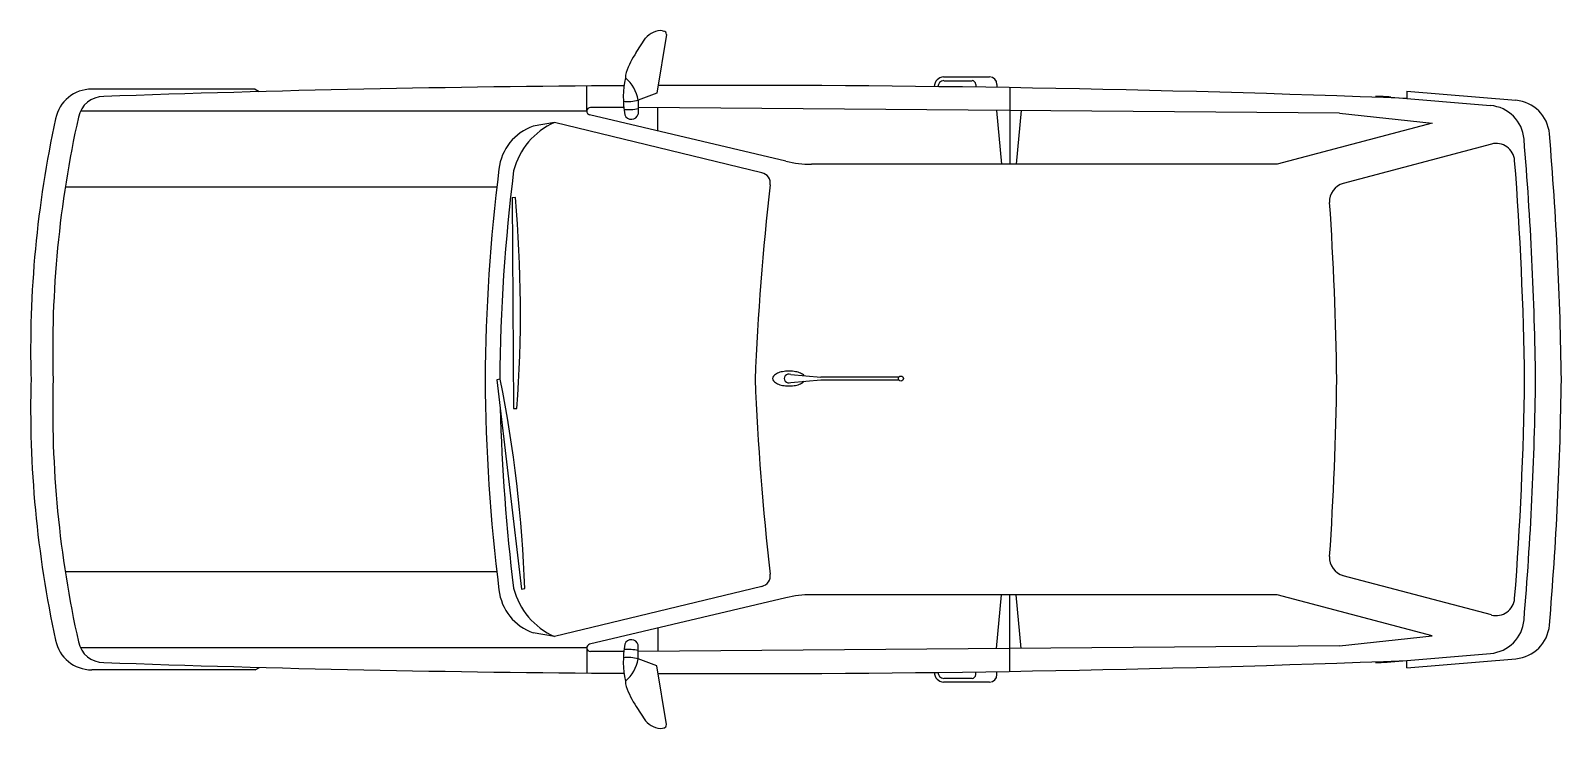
# Model space of a CAD drawing. Extents: x -1.92 to 2.13, y -0.92 to 0.92.
import ezdxf

# ---------------------------------------------------------------- set-up
doc = ezdxf.new("R2010")
doc.units = 0
doc.header["$MEASUREMENT"] = 0
doc.layers.get('0').update_dxf_attribs({"linetype": 'CONTINUOUS'})

msp = doc.modelspace()

# ---------------------------------------------------------------- linework, layer by layer
for p, q in [((-0.3148, 0.866), (-0.2898, 0.9037)), ((-0.235, 0.9136), (-0.26, 0.7588)), ((-0.2448, 0.9234), (-0.2417, 0.9229)), ((-0.4457, 0.7107), (-0.4457, 0.7775)), ((0.6744, 0.773), (0.6744, 0.5705)), ((-1.3233, 0.7691), (-1.7558, 0.7691)), ((-1.3233, 0.7691), (-1.3122, 0.7625)), ((-0.26, 0.7588), (-0.3093, 0.7399)), ((-0.3093, 0.7399), (-0.3093, 0.7028)), ((1.6825, 0.7479), (1.9459, 0.7257)), ((1.7248, 0.7639), (2.0131, 0.7396)), ((1.7248, 0.7639), (1.7248, 0.7443)), ((0.0816, 0.5784), (-0.4382, 0.7012)), ((-0.3477, 0.7204), (-0.4359, 0.7204)), ((1.5468, 0.7057), (-0.3093, 0.7204)), ((-0.2578, 0.6586), (-0.2578, 0.7204)), ((0.6386, 0.7129), (0.6517, 0.5705)), ((0.7041, 0.7125), (0.6911, 0.5705)), ((1.5468, 0.7057), (1.7917, 0.6792)), ((-0.5311, 0.6808), (-0.5872, 0.6711)), ((0.0178, 0.5481), (-0.5311, 0.6808)), ((1.7917, 0.6792), (1.3815, 0.5705)), ((1.9489, 0.6239), (1.5563, 0.5199)), ((1.3815, 0.5705), (0.1488, 0.5705)), ((1.9489, -0.6221), (1.5563, -0.5181)), ((0.0178, -0.5463), (-0.5311, -0.679)), ((0.0816, -0.5765), (-0.4382, -0.6994)), ((1.3815, -0.5687), (0.1488, -0.5687)), ((0.6386, -0.7111), (0.6517, -0.5687)), ((0.6744, -0.7712), (0.6744, -0.5687)), ((0.7041, -0.7106), (0.6911, -0.5687)), ((1.7917, -0.6774), (1.3815, -0.5687)), ((-0.5311, -0.679), (-0.5872, -0.6693)), ((-0.2578, -0.6567), (-0.2578, -0.7186)), ((1.5468, -0.7038), (1.7917, -0.6774)), ((-0.4457, -0.7089), (-0.4457, -0.7757)), ((-0.3477, -0.7186), (-0.4359, -0.7186)), ((-0.3093, -0.7381), (-0.3093, -0.701)), ((1.5468, -0.7038), (-0.3093, -0.7186)), ((1.6825, -0.7461), (1.9459, -0.7239)), ((-1.3233, -0.7673), (-1.7558, -0.7673)), ((-1.3233, -0.7673), (-1.3116, -0.7606)), ((-0.26, -0.757), (-0.3093, -0.7381)), ((-0.235, -0.9118), (-0.26, -0.757)), ((1.7248, -0.7621), (2.0131, -0.7377)), ((1.7248, -0.7621), (1.7248, -0.7425)), ((-0.3148, -0.8642), (-0.2898, -0.9019)), ((-0.2448, -0.9216), (-0.2417, -0.9211))]:
    msp.add_line(p, q)
at = {"color": 9}
for p, q in [((0.4988, 0.8013), (0.6203, 0.8013)), ((0.499, 0.7915), (0.5739, 0.7915)), ((0.5836, 0.7818), (0.5836, 0.7744)), ((0.6398, 0.7818), (0.6398, 0.7736)), ((-0.4457, 0.7107), (-1.7856, 0.7107)), ((-0.6832, 0.5095), (-1.8235, 0.5095)), ((-0.6434, 0.4818), (-0.6393, -0.0756)), ((-0.6746, 0.0014), (-0.6834, 0.0003)), ((-0.6834, 0.0003), (-0.6184, -0.5534)), ((0.094, 0.0138), (0.1737, 0.0073)), ((0.094, -0.0068), (0.1737, -0.0004)), ((-0.6393, -0.0756), (-0.6304, -0.0754)), ((-0.6832, -0.5077), (-1.8235, -0.5077)), ((-0.4457, -0.7089), (-1.7856, -0.7089)), ((0.4988, -0.7994), (0.6203, -0.7994)), ((0.499, -0.7897), (0.5739, -0.7897)), ((0.5836, -0.78), (0.5836, -0.7726)), ((0.6398, -0.78), (0.6398, -0.7717))]:
    msp.add_line(p, q, dxfattribs=at)
at = {"color": 7}
for p, q in [((-0.6345, 0.482), (-0.6434, 0.4818)), ((-0.6184, -0.5534), (-0.6096, -0.5522))]:
    msp.add_line(p, q, dxfattribs=at)
at = {"color": 9}
for points in [[(0.1297, 0.0109, 0.092227), (0.1203, 0.0175, 0.060233), (0.1072, 0.0216, 0.046585), (0.0896, 0.0233, 0.046585), (0.072, 0.0216, 0.060233), (0.0589, 0.0175, 0.101656), (0.0487, 0.0101, 0.186807), (0.0462, 0.0035, 0.186807), (0.0487, -0.003, 0.101656), (0.0589, -0.0104, 0.060233), (0.072, -0.0146, 0.046585), (0.0896, -0.0162, 0.046585)], [(0.0896, -0.0162, 0.046585), (0.1072, -0.0146, 0.060233), (0.1203, -0.0104, 0.091445), (0.1296, -0.0039, 0.186807)]]:
    msp.add_lwpolyline(points, format="xyb", dxfattribs=at)
for points in [[(0.3805, 0.0073), (0.1737, 0.0073)], [(0.1737, -0.0004), (0.3805, -0.0004)]]:
    msp.add_lwpolyline(points, dxfattribs=at)
msp.add_circle((0.3858, 0.0035), 0.00658, dxfattribs=at)
for centre, radius, start, end in [((-0.2387, 0.8592), 0.0678, 117.5198, 138.9652), ((-0.2513, 0.8834), 0.0405, 80.8067, 117.5198), ((-0.243, 0.9149), 0.00811, 350.8067, 80.8067), ((-0.1118, 0.7319), 0.2433, 146.5293, 160.4209), ((-0.3012, 0.7992), 0.0423, 160.4209, 180), ((-0.071, -45.76), 46.539, 90.33974, 92.03547), ((-0.0894, 0.7462), 0.2595, 168.223, 189.9837), ((-0.071, -45.76), 46.539, 87.78858, 90.22873), ((-1.7558, 0.6718), 0.0974, 90, 168.6397), ((-1.724, 0.6815), 0.0681, 90, 168.3611), ((1.6415, 0.2629), 0.4868, 85.1762, 90), ((2.0049, 0.6425), 0.0974, 4.8046, 85.1762), ((0.9702, 0.0764), 2.8876, 167.7121, 181.5574), ((0.9807, 0.0765), 2.8397, 167.415, 181.5567), ((-0.4359, 0.7107), 0.00974, 90, 256.6993), ((1.9377, 0.6287), 0.0974, 4.7529, 85.1762), ((-0.5425, 0.5424), 0.1363, 109.1377, 173.538), ((-7.1087, -0.1235), 9.2431, 0.77118, 4.80461), ((1.9614, 0.5769), 0.0487, 4.4155, 104.8445), ((-7.1087, -0.1235), 9.175, 0.77118, 4.75293), ((0.1488, 0.8626), 0.2921, 256.6993, 270), ((-7.1087, -0.1235), 9.1458, 0.77118, 4.4155), ((4.0825, -0.037), 4.7975, 172.8791, 179.5579), ((0.011, 0.5197), 0.0292, 352.6844, 76.5593), ((6.865, -0.2718), 6.8704, 173.41511, 177.73235), ((1.5688, 0.4728), 0.0487, 104.8445, 183.8909), ((-6.8705, -0.1012), 8.4101, 0.68912, 3.89089), ((0.9702, -0.0745), 2.8876, 178.4426, 192.2879), ((0.9807, -0.0747), 2.8397, 178.4433, 192.585), ((4.0825, 0.0388), 4.7975, 180.4421, 187.1209), ((6.865, 0.2737), 6.8704, 182.26765, 186.58489), ((-6.8705, 0.103), 8.4101, 356.10911, 359.31088), ((-7.1087, 0.1253), 9.1458, 355.5845, 359.22882), ((-7.1087, 0.1253), 9.175, 355.24707, 359.22882), ((-7.1087, 0.1253), 9.2431, 355.19539, 359.22882), ((1.5688, -0.471), 0.0487, 176.1091, 255.1555), ((0.011, -0.5179), 0.0292, 283.4407, 7.3156), ((-0.5425, -0.5405), 0.1363, 186.462, 250.8623), ((0.1488, -0.8607), 0.2921, 90, 103.3007), ((1.9614, -0.5751), 0.0487, 255.1555, 355.5845), ((1.9377, -0.6268), 0.0974, 274.8238, 355.2471), ((2.0049, -0.6407), 0.0974, 274.8238, 355.1954), ((-1.7558, -0.6699), 0.0974, 191.3603, 270), ((-1.724, -0.6797), 0.0681, 191.6389, 270), ((-0.4359, -0.7089), 0.00974, 103.3007, 270), ((-0.0894, -0.7444), 0.2595, 170.0163, 191.777), ((-0.071, 45.7618), 46.539, 267.96453, 269.66026), ((-0.071, 45.7618), 46.539, 269.77127, 272.21142), ((1.6415, -0.261), 0.4868, 270, 274.8238), ((-0.3012, -0.7974), 0.0423, 180, 199.5791), ((-0.1118, -0.73), 0.2433, 199.5791, 213.4707), ((-0.2387, -0.8574), 0.0678, 221.0348, 242.4802), ((-0.2513, -0.8816), 0.0405, 242.4802, 279.1933), ((-0.243, -0.9131), 0.00811, 279.1933, 9.1933)]:
    msp.add_arc(centre, radius, start, end)
for centre, radius, start, end in [((-0.4089, 0.7219), 0.1013, 10.2283, 49.7397), ((0.4997, 0.7757), 0.0256, 91.9264, 179.7946), ((0.4997, 0.7756), 0.016, 92.1313, 179.6105), ((0.5739, 0.7818), 0.00974, 0, 90), ((0.6203, 0.7818), 0.0195, 0, 90), ((-0.3371, 0.8471), 0.1107, 263.9672, 284.5747), ((-0.3371, 0.84), 0.1251, 265.4355, 282.8705), ((-0.3274, 0.7084), 0.019, 202.2729, 342.8001), ((-0.4535, 0.5054), 0.1918, 113.8598, 165.528), ((4.0829, -0.037), 4.7588, 172.8742, 179.5576), ((-4.0852, 0.1776), 3.4641, 355.8109, 5.0412), ((-4.0715, -0.6777), 3.4641, 2.0761, 11.3064), ((0.0887, 0.0035), 0.0116, 62.7783, 297.2217), ((4.0829, 0.0388), 4.7588, 181.3605, 187.1258), ((-0.4535, -0.5035), 0.1918, 194.472, 246.1402), ((-0.3274, -0.7066), 0.019, 17.1999, 157.7271), ((-0.3371, -0.8382), 0.1251, 77.1295, 94.5645), ((-0.3371, -0.8453), 0.1107, 75.4253, 96.0328), ((-0.4089, -0.7201), 0.1013, 310.2603, 349.7717), ((0.4997, -0.7739), 0.0256, 180.2054, 268.0736), ((0.4997, -0.7738), 0.016, 180.3895, 267.8687), ((0.5739, -0.78), 0.00974, 270, 0), ((0.6203, -0.78), 0.0195, 270, 360)]:
    msp.add_arc(centre, radius, start, end, dxfattribs=at)

doc.saveas('drawing.dxf')
